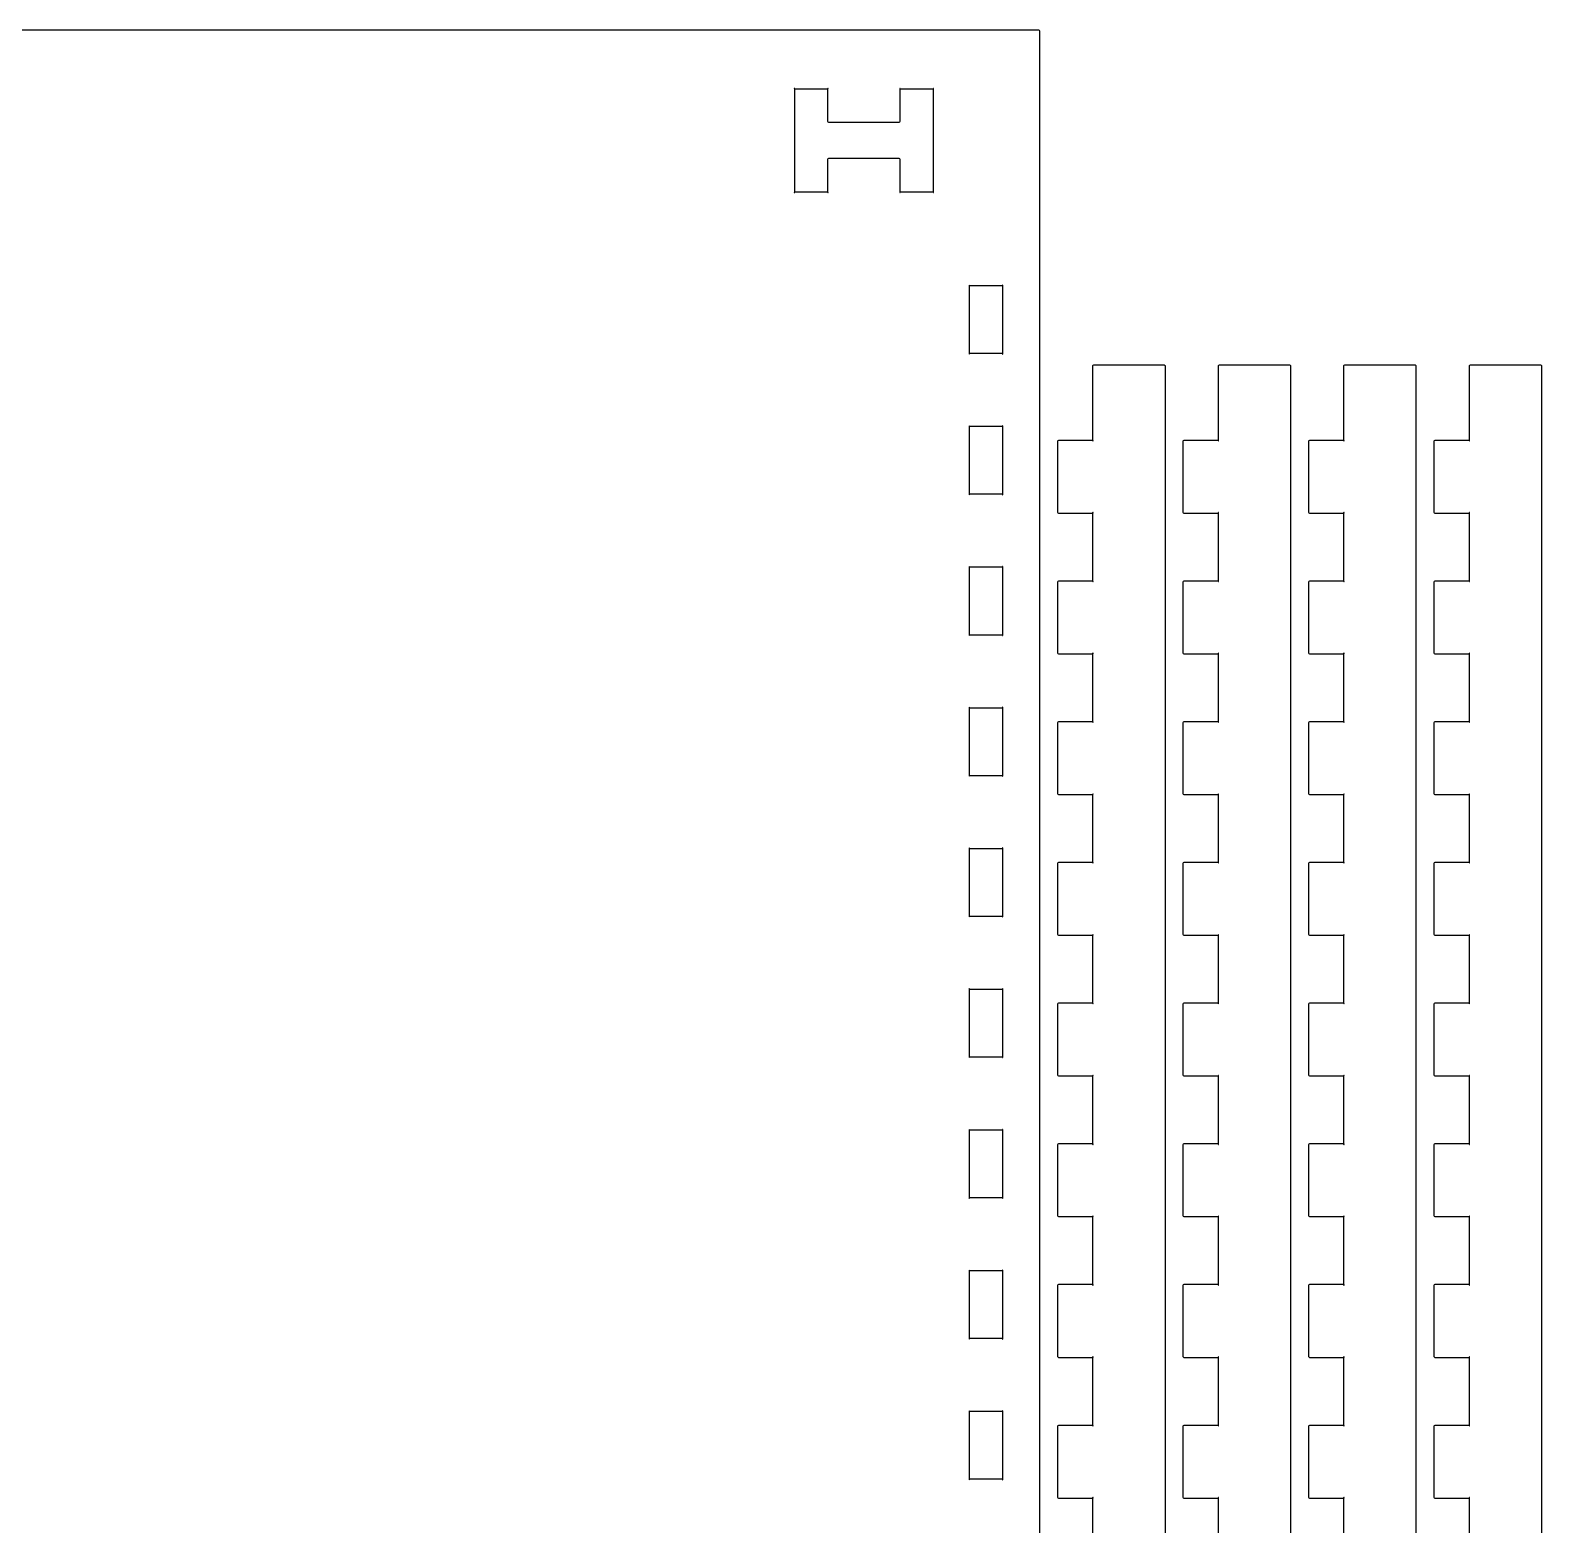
# Model space of a CAD drawing. Header units: millimetres. Extents: x -246 to 1649, y -181 to 287.
# Drawn here: x 1468.6 to 1597.5, y 157.8 to 285.3 of the extents above; entities that cross this region are included whole.
import ezdxf

# ---------------------------------------------------------------- set-up
doc = ezdxf.new("R2010")
doc.units = ezdxf.units.MM
doc.header["$MEASUREMENT"] = 0
doc.layers.add('mlk v1_0', color=7, linetype='Continuous')

msp = doc.modelspace()

# ---------------------------------------------------------------- linework, layer by layer
at = {"layer": 'mlk v1_0'}
for p, q in [((1551.6, 285.3), (1301.6, 285.3)), ((1554.6, 285.3), (1551.6, 285.3)), ((1554.62, 285.3), (1554.6, 285.3)), ((1554.67, 285.271), (1554.62, 285.3)), ((1554.7, 285.218), (1554.67, 285.271)), ((1554.7, 285.2), (1554.7, 285.218)), ((1554.7, 38.4997), (1554.7, 285.2)), ((1533.79, 280.343), (1533.76, 280.338)), ((1533.76, 280.338), (1533.76, 280.315)), ((1533.76, 280.315), (1533.79, 280.3)), ((1533.8, 280.311), (1533.79, 280.343)), ((1533.79, 280.3), (1533.8, 280.3)), ((1533.8, 280.3), (1533.8, 280.311)), ((1533.8, 271.5), (1533.8, 280.3)), ((1533.8, 280.3), (1536.6, 280.3)), ((1536.62, 280.343), (1536.6, 280.311)), ((1536.6, 280.311), (1536.6, 280.3)), ((1536.6, 280.3), (1536.61, 280.3)), ((1536.6, 280.3), (1536.6, 277.551)), ((1536.61, 280.3), (1536.64, 280.315)), ((1536.64, 280.338), (1536.62, 280.343)), ((1536.64, 280.315), (1536.64, 280.338)), ((1542.79, 280.343), (1542.76, 280.338)), ((1542.76, 280.338), (1542.76, 280.315)), ((1542.76, 280.315), (1542.79, 280.3)), ((1542.8, 280.311), (1542.79, 280.343)), ((1542.79, 280.3), (1542.8, 280.3)), ((1542.8, 280.3), (1542.8, 280.311)), ((1542.8, 277.551), (1542.8, 280.3)), ((1542.8, 280.3), (1545.6, 280.3)), ((1545.61, 280.343), (1545.6, 280.311)), ((1545.6, 280.311), (1545.6, 280.3)), ((1545.6, 280.3), (1545.6, 275.9)), ((1545.6, 280.3), (1545.61, 280.3)), ((1545.64, 280.338), (1545.61, 280.343)), ((1545.61, 280.3), (1545.64, 280.315)), ((1545.64, 280.315), (1545.64, 280.338)), ((1536.6, 277.551), (1536.6, 277.534)), ((1536.6, 277.534), (1536.63, 277.481)), ((1536.63, 277.481), (1536.68, 277.45)), ((1536.68, 277.45), (1536.7, 277.45)), ((1536.7, 277.45), (1542.7, 277.45)), ((1542.7, 277.45), (1542.71, 277.45)), ((1542.71, 277.45), (1542.77, 277.481)), ((1542.77, 277.481), (1542.8, 277.534)), ((1542.8, 277.534), (1542.8, 277.551)), ((1545.6, 275.9), (1545.6, 271.5)), ((1536.63, 274.321), (1536.6, 274.268)), ((1536.6, 274.268), (1536.6, 274.25)), ((1536.6, 274.25), (1536.6, 271.5)), ((1536.68, 274.35), (1536.63, 274.321)), ((1536.7, 274.35), (1536.68, 274.35)), ((1542.7, 274.35), (1536.7, 274.35)), ((1542.71, 274.35), (1542.7, 274.35)), ((1542.77, 274.321), (1542.71, 274.35)), ((1542.8, 274.268), (1542.77, 274.321)), ((1542.8, 274.25), (1542.8, 274.268)), ((1542.8, 271.5), (1542.8, 274.25)), ((1533.79, 271.5), (1533.76, 271.486)), ((1533.76, 271.486), (1533.76, 271.463)), ((1533.76, 271.463), (1533.79, 271.458)), ((1533.8, 271.5), (1533.79, 271.5)), ((1533.79, 271.458), (1533.8, 271.49)), ((1536.6, 271.5), (1533.8, 271.5)), ((1533.8, 271.49), (1533.8, 271.5)), ((1536.6, 271.5), (1536.6, 271.49)), ((1536.61, 271.5), (1536.6, 271.5)), ((1536.6, 271.49), (1536.62, 271.458)), ((1536.64, 271.486), (1536.61, 271.5)), ((1536.62, 271.458), (1536.64, 271.463)), ((1536.64, 271.463), (1536.64, 271.486)), ((1542.79, 271.5), (1542.76, 271.486)), ((1542.76, 271.486), (1542.76, 271.463)), ((1542.76, 271.463), (1542.79, 271.458)), ((1542.8, 271.5), (1542.79, 271.5)), ((1542.79, 271.458), (1542.8, 271.49)), ((1545.6, 271.5), (1542.8, 271.5)), ((1542.8, 271.49), (1542.8, 271.5)), ((1545.61, 271.5), (1545.6, 271.5)), ((1545.6, 271.5), (1545.6, 271.49)), ((1545.6, 271.49), (1545.61, 271.458)), ((1545.64, 271.486), (1545.61, 271.5)), ((1545.61, 271.458), (1545.64, 271.463)), ((1545.64, 271.463), (1545.64, 271.486)), ((1548.68, 263.568), (1548.66, 263.562)), ((1548.66, 263.562), (1548.66, 263.54)), ((1548.66, 263.54), (1548.69, 263.525)), ((1548.7, 263.536), (1548.68, 263.568)), ((1548.69, 263.525), (1548.7, 263.525)), ((1548.7, 263.525), (1548.7, 263.536)), ((1548.7, 260.626), (1548.7, 263.525)), ((1548.7, 263.525), (1551.5, 263.525)), ((1551.51, 263.568), (1551.5, 263.536)), ((1551.5, 263.536), (1551.5, 263.525)), ((1551.5, 263.525), (1551.5, 257.725)), ((1551.5, 263.525), (1551.51, 263.525)), ((1551.54, 263.562), (1551.51, 263.568)), ((1551.51, 263.525), (1551.54, 263.54)), ((1551.54, 263.54), (1551.54, 263.562)), ((1548.7, 257.725), (1548.7, 260.626)), ((1548.69, 257.725), (1548.66, 257.711)), ((1548.66, 257.711), (1548.66, 257.688)), ((1548.66, 257.688), (1548.68, 257.683)), ((1548.68, 257.683), (1548.7, 257.715)), ((1548.7, 257.725), (1548.69, 257.725)), ((1551.5, 257.725), (1548.7, 257.725)), ((1548.7, 257.715), (1548.7, 257.725)), ((1551.5, 257.725), (1551.5, 257.715)), ((1551.51, 257.725), (1551.5, 257.725)), ((1551.5, 257.715), (1551.51, 257.683)), ((1551.54, 257.711), (1551.51, 257.725)), ((1551.51, 257.683), (1551.54, 257.688)), ((1551.54, 257.688), (1551.54, 257.711)), ((1559.23, 256.722), (1559.2, 256.668)), ((1559.2, 256.668), (1559.2, 256.65)), ((1559.2, 256.65), (1559.2, 253.65)), ((1559.28, 256.751), (1559.23, 256.722)), ((1559.3, 256.751), (1559.28, 256.751)), ((1565.3, 256.751), (1559.3, 256.751)), ((1565.32, 256.751), (1565.3, 256.751)), ((1565.37, 256.722), (1565.32, 256.751)), ((1565.4, 256.668), (1565.37, 256.722)), ((1565.4, 256.65), (1565.4, 256.668)), ((1565.4, 253.65), (1565.4, 256.65)), ((1569.93, 256.722), (1569.9, 256.668)), ((1569.9, 256.668), (1569.9, 256.65)), ((1569.9, 256.65), (1569.9, 253.65)), ((1569.98, 256.751), (1569.93, 256.722)), ((1570, 256.751), (1569.98, 256.751)), ((1576, 256.751), (1570, 256.751)), ((1576.02, 256.751), (1576, 256.751)), ((1576.07, 256.722), (1576.02, 256.751)), ((1576.1, 256.668), (1576.07, 256.722)), ((1576.1, 256.65), (1576.1, 256.668)), ((1576.1, 253.65), (1576.1, 256.65)), ((1580.63, 256.722), (1580.6, 256.668)), ((1580.6, 256.668), (1580.6, 256.65)), ((1580.6, 256.65), (1580.6, 253.65)), ((1580.68, 256.751), (1580.63, 256.722)), ((1580.7, 256.751), (1580.68, 256.751)), ((1586.7, 256.751), (1580.7, 256.751)), ((1586.72, 256.751), (1586.7, 256.751)), ((1586.77, 256.722), (1586.72, 256.751)), ((1586.8, 256.668), (1586.77, 256.722)), ((1586.8, 256.65), (1586.8, 256.668)), ((1586.8, 253.65), (1586.8, 256.65)), ((1591.33, 256.722), (1591.3, 256.668)), ((1591.3, 256.668), (1591.3, 256.65)), ((1591.3, 256.65), (1591.3, 253.65)), ((1591.38, 256.751), (1591.33, 256.722)), ((1591.4, 256.751), (1591.38, 256.751)), ((1597.4, 256.751), (1591.4, 256.751)), ((1597.42, 256.751), (1597.4, 256.751)), ((1597.47, 256.722), (1597.42, 256.751)), ((1597.5, 256.668), (1597.47, 256.722)), ((1597.5, 256.65), (1597.5, 256.668)), ((1597.5, 253.65), (1597.5, 256.65)), ((1559.2, 253.65), (1559.2, 250.325)), ((1565.4, 24.8006), (1565.4, 253.65)), ((1569.9, 253.65), (1569.9, 250.325)), ((1576.1, 24.8006), (1576.1, 253.65)), ((1580.6, 253.65), (1580.6, 250.325)), ((1586.8, 24.8006), (1586.8, 253.65)), ((1591.3, 253.65), (1591.3, 250.325)), ((1597.5, 24.8006), (1597.5, 253.65)), ((1548.68, 251.568), (1548.66, 251.564)), ((1548.66, 251.564), (1548.66, 251.54)), ((1548.66, 251.54), (1548.69, 251.525)), ((1548.7, 251.536), (1548.68, 251.568)), ((1548.69, 251.525), (1548.7, 251.525)), ((1548.7, 251.525), (1548.7, 251.536)), ((1548.7, 251.525), (1551.5, 251.525)), ((1548.7, 248.626), (1548.7, 251.525)), ((1551.51, 251.568), (1551.5, 251.536)), ((1551.5, 251.536), (1551.5, 251.525)), ((1551.5, 251.525), (1551.5, 245.725)), ((1551.5, 251.525), (1551.51, 251.525)), ((1551.54, 251.564), (1551.51, 251.568)), ((1551.51, 251.525), (1551.54, 251.54)), ((1551.54, 251.54), (1551.54, 251.564)), ((1556.23, 250.296), (1556.2, 250.244)), ((1556.2, 250.244), (1556.2, 250.226)), ((1556.2, 250.226), (1556.2, 244.224)), ((1556.28, 250.325), (1556.23, 250.296)), ((1556.3, 250.325), (1556.28, 250.325)), ((1559.2, 250.325), (1556.3, 250.325)), ((1559.21, 250.325), (1559.2, 250.325)), ((1559.2, 250.325), (1559.2, 250.315)), ((1559.2, 250.315), (1559.21, 250.283)), ((1559.24, 250.311), (1559.21, 250.325)), ((1559.21, 250.283), (1559.24, 250.288)), ((1559.24, 250.288), (1559.24, 250.311)), ((1566.93, 250.296), (1566.9, 250.244)), ((1566.9, 250.244), (1566.9, 250.226)), ((1566.9, 250.226), (1566.9, 244.224)), ((1566.98, 250.325), (1566.93, 250.296)), ((1567, 250.325), (1566.98, 250.325)), ((1569.9, 250.325), (1567, 250.325)), ((1569.9, 250.325), (1569.9, 250.315)), ((1569.91, 250.325), (1569.9, 250.325)), ((1569.9, 250.315), (1569.91, 250.283)), ((1569.94, 250.311), (1569.91, 250.325)), ((1569.91, 250.283), (1569.94, 250.288)), ((1569.94, 250.288), (1569.94, 250.311)), ((1577.63, 250.296), (1577.6, 250.244)), ((1577.6, 250.244), (1577.6, 250.226)), ((1577.6, 250.226), (1577.6, 244.224)), ((1577.68, 250.325), (1577.63, 250.296)), ((1577.7, 250.325), (1577.68, 250.325)), ((1580.6, 250.325), (1577.7, 250.325)), ((1580.61, 250.325), (1580.6, 250.325)), ((1580.6, 250.325), (1580.6, 250.315)), ((1580.6, 250.315), (1580.61, 250.283)), ((1580.64, 250.311), (1580.61, 250.325)), ((1580.61, 250.283), (1580.64, 250.288)), ((1580.64, 250.288), (1580.64, 250.311)), ((1588.33, 250.296), (1588.3, 250.244)), ((1588.3, 250.244), (1588.3, 250.226)), ((1588.3, 250.226), (1588.3, 244.224)), ((1588.38, 250.325), (1588.33, 250.296)), ((1588.4, 250.325), (1588.38, 250.325)), ((1591.3, 250.325), (1588.4, 250.325)), ((1591.31, 250.325), (1591.3, 250.325)), ((1591.3, 250.325), (1591.3, 250.315)), ((1591.3, 250.315), (1591.31, 250.283)), ((1591.34, 250.311), (1591.31, 250.325)), ((1591.31, 250.283), (1591.34, 250.288)), ((1591.34, 250.288), (1591.34, 250.311)), ((1548.7, 245.725), (1548.7, 248.626)), ((1548.69, 245.725), (1548.66, 245.711)), ((1548.66, 245.711), (1548.66, 245.688)), ((1548.66, 245.688), (1548.68, 245.684)), ((1548.68, 245.684), (1548.7, 245.715)), ((1548.7, 245.725), (1548.69, 245.725)), ((1551.5, 245.725), (1548.7, 245.725)), ((1548.7, 245.715), (1548.7, 245.725)), ((1551.5, 245.725), (1551.5, 245.715)), ((1551.51, 245.725), (1551.5, 245.725)), ((1551.5, 245.715), (1551.51, 245.684)), ((1551.54, 245.711), (1551.51, 245.725)), ((1551.51, 245.684), (1551.54, 245.688)), ((1551.54, 245.688), (1551.54, 245.711)), ((1556.2, 244.224), (1556.2, 244.208)), ((1556.2, 244.208), (1556.23, 244.155)), ((1556.23, 244.155), (1556.28, 244.125)), ((1556.28, 244.125), (1556.3, 244.125)), ((1556.3, 244.125), (1559.2, 244.125)), ((1559.21, 244.168), (1559.2, 244.136)), ((1559.2, 244.136), (1559.2, 244.125)), ((1559.2, 244.125), (1559.2, 238.325)), ((1559.2, 244.125), (1559.21, 244.125)), ((1559.24, 244.162), (1559.21, 244.168)), ((1559.21, 244.125), (1559.24, 244.14)), ((1559.24, 244.14), (1559.24, 244.162)), ((1566.9, 244.224), (1566.9, 244.208)), ((1566.9, 244.208), (1566.93, 244.155)), ((1566.93, 244.155), (1566.98, 244.125)), ((1566.98, 244.125), (1567, 244.125)), ((1567, 244.125), (1569.9, 244.125)), ((1569.91, 244.168), (1569.9, 244.136)), ((1569.9, 244.136), (1569.9, 244.125)), ((1569.9, 244.125), (1569.91, 244.125)), ((1569.9, 244.125), (1569.9, 238.325)), ((1569.94, 244.162), (1569.91, 244.168)), ((1569.91, 244.125), (1569.94, 244.14)), ((1569.94, 244.14), (1569.94, 244.162)), ((1577.6, 244.224), (1577.6, 244.208)), ((1577.6, 244.208), (1577.63, 244.155)), ((1577.63, 244.155), (1577.68, 244.125)), ((1577.68, 244.125), (1577.7, 244.125)), ((1577.7, 244.125), (1580.6, 244.125)), ((1580.61, 244.168), (1580.6, 244.136)), ((1580.6, 244.136), (1580.6, 244.125)), ((1580.6, 244.125), (1580.61, 244.125)), ((1580.6, 244.125), (1580.6, 238.325)), ((1580.64, 244.162), (1580.61, 244.168)), ((1580.61, 244.125), (1580.64, 244.14)), ((1580.64, 244.14), (1580.64, 244.162)), ((1588.3, 244.224), (1588.3, 244.208)), ((1588.3, 244.208), (1588.33, 244.155)), ((1588.33, 244.155), (1588.38, 244.125)), ((1588.38, 244.125), (1588.4, 244.125)), ((1588.4, 244.125), (1591.3, 244.125)), ((1591.31, 244.168), (1591.3, 244.136)), ((1591.3, 244.136), (1591.3, 244.125)), ((1591.3, 244.125), (1591.31, 244.125)), ((1591.3, 244.125), (1591.3, 238.325)), ((1591.34, 244.162), (1591.31, 244.168)), ((1591.31, 244.125), (1591.34, 244.14)), ((1591.34, 244.14), (1591.34, 244.162)), ((1548.68, 239.568), (1548.66, 239.564)), ((1548.66, 239.564), (1548.66, 239.54)), ((1548.66, 239.54), (1548.69, 239.525)), ((1548.7, 239.536), (1548.68, 239.568)), ((1548.69, 239.525), (1548.7, 239.525)), ((1548.7, 239.525), (1548.7, 239.536)), ((1548.7, 236.624), (1548.7, 239.525)), ((1548.7, 239.525), (1551.5, 239.525)), ((1551.51, 239.568), (1551.5, 239.536)), ((1551.5, 239.536), (1551.5, 239.525)), ((1551.5, 239.525), (1551.5, 233.725)), ((1551.5, 239.525), (1551.51, 239.525)), ((1551.54, 239.564), (1551.51, 239.568)), ((1551.51, 239.525), (1551.54, 239.54)), ((1551.54, 239.54), (1551.54, 239.564)), ((1556.23, 238.296), (1556.2, 238.242)), ((1556.2, 238.242), (1556.2, 238.224)), ((1556.2, 238.224), (1556.2, 232.225)), ((1556.28, 238.325), (1556.23, 238.296)), ((1556.3, 238.325), (1556.28, 238.325)), ((1559.2, 238.325), (1556.3, 238.325)), ((1559.21, 238.325), (1559.2, 238.325)), ((1559.2, 238.325), (1559.2, 238.315)), ((1559.2, 238.315), (1559.21, 238.283)), ((1559.24, 238.311), (1559.21, 238.325)), ((1559.21, 238.283), (1559.24, 238.288)), ((1559.24, 238.288), (1559.24, 238.311)), ((1566.93, 238.296), (1566.9, 238.242)), ((1566.9, 238.242), (1566.9, 238.224)), ((1566.9, 238.224), (1566.9, 232.225)), ((1566.98, 238.325), (1566.93, 238.296)), ((1567, 238.325), (1566.98, 238.325)), ((1569.9, 238.325), (1567, 238.325)), ((1569.9, 238.325), (1569.9, 238.315)), ((1569.91, 238.325), (1569.9, 238.325)), ((1569.9, 238.315), (1569.91, 238.283)), ((1569.94, 238.311), (1569.91, 238.325)), ((1569.91, 238.283), (1569.94, 238.288)), ((1569.94, 238.288), (1569.94, 238.311)), ((1577.63, 238.296), (1577.6, 238.242)), ((1577.6, 238.242), (1577.6, 238.224)), ((1577.6, 238.224), (1577.6, 232.225)), ((1577.68, 238.325), (1577.63, 238.296)), ((1577.7, 238.325), (1577.68, 238.325)), ((1580.6, 238.325), (1577.7, 238.325)), ((1580.61, 238.325), (1580.6, 238.325)), ((1580.6, 238.325), (1580.6, 238.315)), ((1580.6, 238.315), (1580.61, 238.283)), ((1580.64, 238.311), (1580.61, 238.325)), ((1580.61, 238.283), (1580.64, 238.288)), ((1580.64, 238.288), (1580.64, 238.311)), ((1588.33, 238.296), (1588.3, 238.242)), ((1588.3, 238.242), (1588.3, 238.224)), ((1588.3, 238.224), (1588.3, 232.225)), ((1588.38, 238.325), (1588.33, 238.296)), ((1588.4, 238.325), (1588.38, 238.325)), ((1591.3, 238.325), (1588.4, 238.325)), ((1591.31, 238.325), (1591.3, 238.325)), ((1591.3, 238.325), (1591.3, 238.315)), ((1591.3, 238.315), (1591.31, 238.283)), ((1591.34, 238.311), (1591.31, 238.325)), ((1591.31, 238.283), (1591.34, 238.288)), ((1591.34, 238.288), (1591.34, 238.311)), ((1548.7, 233.725), (1548.7, 236.624)), ((1548.69, 233.725), (1548.66, 233.711)), ((1548.66, 233.711), (1548.66, 233.688)), ((1548.66, 233.688), (1548.68, 233.684)), ((1548.68, 233.684), (1548.7, 233.715)), ((1548.7, 233.725), (1548.69, 233.725)), ((1551.5, 233.725), (1548.7, 233.725)), ((1548.7, 233.715), (1548.7, 233.725)), ((1551.51, 233.725), (1551.5, 233.725)), ((1551.5, 233.725), (1551.5, 233.715)), ((1551.5, 233.715), (1551.51, 233.684)), ((1551.54, 233.711), (1551.51, 233.725)), ((1551.51, 233.684), (1551.54, 233.688)), ((1551.54, 233.688), (1551.54, 233.711)), ((1556.2, 232.225), (1556.2, 232.209)), ((1556.2, 232.209), (1556.23, 232.155)), ((1556.23, 232.155), (1556.28, 232.125)), ((1556.28, 232.125), (1556.3, 232.125)), ((1556.3, 232.125), (1559.2, 232.125)), ((1559.21, 232.168), (1559.2, 232.136)), ((1559.2, 232.136), (1559.2, 232.125)), ((1559.2, 232.125), (1559.2, 226.325)), ((1559.2, 232.125), (1559.21, 232.125)), ((1559.24, 232.164), (1559.21, 232.168)), ((1559.21, 232.125), (1559.24, 232.14)), ((1559.24, 232.14), (1559.24, 232.164)), ((1566.9, 232.225), (1566.9, 232.209)), ((1566.9, 232.209), (1566.93, 232.155)), ((1566.93, 232.155), (1566.98, 232.125)), ((1566.98, 232.125), (1567, 232.125)), ((1567, 232.125), (1569.9, 232.125)), ((1569.91, 232.168), (1569.9, 232.136)), ((1569.9, 232.136), (1569.9, 232.125)), ((1569.9, 232.125), (1569.91, 232.125)), ((1569.9, 232.125), (1569.9, 226.325)), ((1569.94, 232.164), (1569.91, 232.168)), ((1569.91, 232.125), (1569.94, 232.14)), ((1569.94, 232.14), (1569.94, 232.164)), ((1577.6, 232.225), (1577.6, 232.209)), ((1577.6, 232.209), (1577.63, 232.155)), ((1577.63, 232.155), (1577.68, 232.125)), ((1577.68, 232.125), (1577.7, 232.125)), ((1577.7, 232.125), (1580.6, 232.125)), ((1580.61, 232.168), (1580.6, 232.136)), ((1580.6, 232.136), (1580.6, 232.125)), ((1580.6, 232.125), (1580.61, 232.125)), ((1580.6, 232.125), (1580.6, 226.325)), ((1580.64, 232.164), (1580.61, 232.168)), ((1580.61, 232.125), (1580.64, 232.14)), ((1580.64, 232.14), (1580.64, 232.164)), ((1588.3, 232.225), (1588.3, 232.209)), ((1588.3, 232.209), (1588.33, 232.155)), ((1588.33, 232.155), (1588.38, 232.125)), ((1588.38, 232.125), (1588.4, 232.125)), ((1588.4, 232.125), (1591.3, 232.125)), ((1591.31, 232.168), (1591.3, 232.136)), ((1591.3, 232.136), (1591.3, 232.125)), ((1591.3, 232.125), (1591.3, 226.325)), ((1591.3, 232.125), (1591.31, 232.125)), ((1591.34, 232.164), (1591.31, 232.168)), ((1591.31, 232.125), (1591.34, 232.14)), ((1591.34, 232.14), (1591.34, 232.164)), ((1548.68, 227.568), (1548.66, 227.562)), ((1548.66, 227.562), (1548.66, 227.54)), ((1548.66, 227.54), (1548.69, 227.525)), ((1548.7, 227.536), (1548.68, 227.568)), ((1548.69, 227.525), (1548.7, 227.525)), ((1548.7, 227.525), (1548.7, 227.536)), ((1548.7, 224.624), (1548.7, 227.525)), ((1548.7, 227.525), (1551.5, 227.525)), ((1551.51, 227.568), (1551.5, 227.536)), ((1551.5, 227.536), (1551.5, 227.525)), ((1551.5, 227.525), (1551.51, 227.525)), ((1551.5, 227.525), (1551.5, 221.725)), ((1551.54, 227.562), (1551.51, 227.568)), ((1551.51, 227.525), (1551.54, 227.54)), ((1551.54, 227.54), (1551.54, 227.562)), ((1556.23, 226.296), (1556.2, 226.243)), ((1556.2, 226.243), (1556.2, 226.226)), ((1556.2, 226.226), (1556.2, 220.226)), ((1556.28, 226.325), (1556.23, 226.296)), ((1556.3, 226.325), (1556.28, 226.325)), ((1559.2, 226.325), (1556.3, 226.325)), ((1559.21, 226.325), (1559.2, 226.325)), ((1559.2, 226.325), (1559.2, 226.315)), ((1559.2, 226.315), (1559.21, 226.284)), ((1559.24, 226.311), (1559.21, 226.325)), ((1559.21, 226.284), (1559.24, 226.288)), ((1559.24, 226.288), (1559.24, 226.311)), ((1566.93, 226.296), (1566.9, 226.243)), ((1566.9, 226.243), (1566.9, 226.226)), ((1566.9, 226.226), (1566.9, 220.226)), ((1566.98, 226.325), (1566.93, 226.296)), ((1567, 226.325), (1566.98, 226.325)), ((1569.9, 226.325), (1567, 226.325)), ((1569.9, 226.325), (1569.9, 226.315)), ((1569.91, 226.325), (1569.9, 226.325)), ((1569.9, 226.315), (1569.91, 226.284)), ((1569.94, 226.311), (1569.91, 226.325)), ((1569.91, 226.284), (1569.94, 226.288)), ((1569.94, 226.288), (1569.94, 226.311)), ((1577.63, 226.296), (1577.6, 226.243)), ((1577.6, 226.243), (1577.6, 226.226)), ((1577.6, 226.226), (1577.6, 220.226)), ((1577.68, 226.325), (1577.63, 226.296)), ((1577.7, 226.325), (1577.68, 226.325)), ((1580.6, 226.325), (1577.7, 226.325)), ((1580.6, 226.325), (1580.6, 226.315)), ((1580.61, 226.325), (1580.6, 226.325)), ((1580.6, 226.315), (1580.61, 226.284)), ((1580.64, 226.311), (1580.61, 226.325)), ((1580.61, 226.284), (1580.64, 226.288)), ((1580.64, 226.288), (1580.64, 226.311)), ((1588.33, 226.296), (1588.3, 226.243)), ((1588.3, 226.243), (1588.3, 226.226)), ((1588.3, 226.226), (1588.3, 220.226)), ((1588.38, 226.325), (1588.33, 226.296)), ((1588.4, 226.325), (1588.38, 226.325)), ((1591.3, 226.325), (1588.4, 226.325)), ((1591.3, 226.325), (1591.3, 226.315)), ((1591.31, 226.325), (1591.3, 226.325)), ((1591.3, 226.315), (1591.31, 226.284)), ((1591.34, 226.311), (1591.31, 226.325)), ((1591.31, 226.284), (1591.34, 226.288)), ((1591.34, 226.288), (1591.34, 226.311)), ((1548.7, 221.725), (1548.7, 224.624)), ((1548.69, 221.725), (1548.66, 221.711)), ((1548.66, 221.711), (1548.66, 221.688)), ((1548.68, 221.684), (1548.7, 221.715)), ((1548.7, 221.725), (1548.69, 221.725)), ((1548.7, 221.715), (1548.7, 221.725)), ((1551.5, 221.725), (1548.7, 221.725)), ((1551.51, 221.725), (1551.5, 221.725)), ((1551.5, 221.725), (1551.5, 221.715)), ((1551.5, 221.715), (1551.51, 221.684)), ((1551.54, 221.711), (1551.51, 221.725)), ((1551.54, 221.688), (1551.54, 221.711)), ((1548.66, 221.688), (1548.68, 221.684)), ((1551.51, 221.684), (1551.54, 221.688)), ((1556.2, 220.226), (1556.2, 220.209)), ((1556.2, 220.209), (1556.23, 220.156)), ((1556.23, 220.156), (1556.28, 220.125)), ((1556.28, 220.125), (1556.3, 220.125)), ((1556.3, 220.125), (1559.2, 220.125)), ((1559.21, 220.168), (1559.2, 220.136)), ((1559.2, 220.136), (1559.2, 220.125)), ((1559.2, 220.125), (1559.2, 214.325)), ((1559.2, 220.125), (1559.21, 220.125)), ((1559.24, 220.164), (1559.21, 220.168)), ((1559.21, 220.125), (1559.24, 220.14)), ((1559.24, 220.14), (1559.24, 220.164)), ((1566.9, 220.226), (1566.9, 220.209)), ((1566.9, 220.209), (1566.93, 220.156)), ((1566.93, 220.156), (1566.98, 220.125)), ((1566.98, 220.125), (1567, 220.125)), ((1567, 220.125), (1569.9, 220.125)), ((1569.91, 220.168), (1569.9, 220.136)), ((1569.9, 220.136), (1569.9, 220.125)), ((1569.9, 220.125), (1569.9, 214.325)), ((1569.9, 220.125), (1569.91, 220.125)), ((1569.94, 220.164), (1569.91, 220.168)), ((1569.91, 220.125), (1569.94, 220.14)), ((1569.94, 220.14), (1569.94, 220.164)), ((1577.6, 220.226), (1577.6, 220.209)), ((1577.6, 220.209), (1577.63, 220.156)), ((1577.63, 220.156), (1577.68, 220.125)), ((1577.68, 220.125), (1577.7, 220.125)), ((1577.7, 220.125), (1580.6, 220.125)), ((1580.61, 220.168), (1580.6, 220.136)), ((1580.6, 220.136), (1580.6, 220.125)), ((1580.6, 220.125), (1580.6, 214.325)), ((1580.6, 220.125), (1580.61, 220.125)), ((1580.64, 220.164), (1580.61, 220.168)), ((1580.61, 220.125), (1580.64, 220.14)), ((1580.64, 220.14), (1580.64, 220.164)), ((1588.3, 220.226), (1588.3, 220.209)), ((1588.3, 220.209), (1588.33, 220.156)), ((1588.33, 220.156), (1588.38, 220.125)), ((1588.38, 220.125), (1588.4, 220.125)), ((1588.4, 220.125), (1591.3, 220.125)), ((1591.31, 220.168), (1591.3, 220.136)), ((1591.3, 220.136), (1591.3, 220.125)), ((1591.3, 220.125), (1591.31, 220.125)), ((1591.3, 220.125), (1591.3, 214.325)), ((1591.34, 220.164), (1591.31, 220.168)), ((1591.31, 220.125), (1591.34, 220.14)), ((1591.34, 220.14), (1591.34, 220.164)), ((1548.68, 215.568), (1548.66, 215.562)), ((1548.66, 215.562), (1548.66, 215.54)), ((1548.66, 215.54), (1548.69, 215.525)), ((1548.7, 215.536), (1548.68, 215.568)), ((1548.69, 215.525), (1548.7, 215.525)), ((1548.7, 215.525), (1548.7, 215.536)), ((1548.7, 215.525), (1551.5, 215.525)), ((1548.7, 212.626), (1548.7, 215.525)), ((1551.51, 215.568), (1551.5, 215.536)), ((1551.5, 215.536), (1551.5, 215.525)), ((1551.5, 215.525), (1551.51, 215.525)), ((1551.5, 215.525), (1551.5, 209.725)), ((1551.54, 215.562), (1551.51, 215.568)), ((1551.51, 215.525), (1551.54, 215.54)), ((1551.54, 215.54), (1551.54, 215.562)), ((1556.23, 214.296), (1556.2, 214.244)), ((1556.2, 214.244), (1556.2, 214.226)), ((1556.2, 214.226), (1556.2, 208.224)), ((1556.28, 214.325), (1556.23, 214.296)), ((1556.3, 214.325), (1556.28, 214.325)), ((1559.2, 214.325), (1556.3, 214.325)), ((1559.21, 214.325), (1559.2, 214.325)), ((1559.2, 214.325), (1559.2, 214.315)), ((1559.2, 214.315), (1559.21, 214.284)), ((1559.24, 214.311), (1559.21, 214.325)), ((1559.21, 214.284), (1559.24, 214.288)), ((1559.24, 214.288), (1559.24, 214.311)), ((1566.93, 214.296), (1566.9, 214.244)), ((1566.9, 214.244), (1566.9, 214.226)), ((1566.9, 214.226), (1566.9, 208.224)), ((1566.98, 214.325), (1566.93, 214.296)), ((1567, 214.325), (1566.98, 214.325)), ((1569.9, 214.325), (1567, 214.325)), ((1569.9, 214.325), (1569.9, 214.315)), ((1569.91, 214.325), (1569.9, 214.325)), ((1569.9, 214.315), (1569.91, 214.284)), ((1569.94, 214.311), (1569.91, 214.325)), ((1569.91, 214.284), (1569.94, 214.288)), ((1569.94, 214.288), (1569.94, 214.311)), ((1577.63, 214.296), (1577.6, 214.244)), ((1577.6, 214.244), (1577.6, 214.226)), ((1577.6, 214.226), (1577.6, 208.224)), ((1577.68, 214.325), (1577.63, 214.296)), ((1577.7, 214.325), (1577.68, 214.325)), ((1580.6, 214.325), (1577.7, 214.325)), ((1580.61, 214.325), (1580.6, 214.325)), ((1580.6, 214.325), (1580.6, 214.315)), ((1580.6, 214.315), (1580.61, 214.284)), ((1580.64, 214.311), (1580.61, 214.325)), ((1580.61, 214.284), (1580.64, 214.288)), ((1580.64, 214.288), (1580.64, 214.311)), ((1588.33, 214.296), (1588.3, 214.244)), ((1588.3, 214.244), (1588.3, 214.226)), ((1588.3, 214.226), (1588.3, 208.224)), ((1588.38, 214.325), (1588.33, 214.296)), ((1588.4, 214.325), (1588.38, 214.325)), ((1591.3, 214.325), (1588.4, 214.325)), ((1591.31, 214.325), (1591.3, 214.325)), ((1591.3, 214.325), (1591.3, 214.315)), ((1591.3, 214.315), (1591.31, 214.284)), ((1591.34, 214.311), (1591.31, 214.325)), ((1591.31, 214.284), (1591.34, 214.288)), ((1591.34, 214.288), (1591.34, 214.311)), ((1548.7, 209.725), (1548.7, 212.626)), ((1548.69, 209.725), (1548.66, 209.711)), ((1548.66, 209.711), (1548.66, 209.688)), ((1548.66, 209.688), (1548.68, 209.684)), ((1548.68, 209.684), (1548.7, 209.715)), ((1548.7, 209.725), (1548.69, 209.725)), ((1551.5, 209.725), (1548.7, 209.725)), ((1548.7, 209.715), (1548.7, 209.725)), ((1551.51, 209.725), (1551.5, 209.725)), ((1551.5, 209.725), (1551.5, 209.715)), ((1551.5, 209.715), (1551.51, 209.684)), ((1551.54, 209.711), (1551.51, 209.725)), ((1551.51, 209.684), (1551.54, 209.688)), ((1551.54, 209.688), (1551.54, 209.711)), ((1556.2, 208.224), (1556.2, 208.208)), ((1556.2, 208.208), (1556.23, 208.155)), ((1556.23, 208.155), (1556.28, 208.125)), ((1556.28, 208.125), (1556.3, 208.125)), ((1556.3, 208.125), (1559.2, 208.125)), ((1559.21, 208.168), (1559.2, 208.136)), ((1559.2, 208.136), (1559.2, 208.125)), ((1559.2, 208.125), (1559.21, 208.125)), ((1559.2, 208.125), (1559.2, 202.325)), ((1559.24, 208.162), (1559.21, 208.168)), ((1559.21, 208.125), (1559.24, 208.14)), ((1559.24, 208.14), (1559.24, 208.162)), ((1566.9, 208.224), (1566.9, 208.208)), ((1566.9, 208.208), (1566.93, 208.155)), ((1566.93, 208.155), (1566.98, 208.125)), ((1566.98, 208.125), (1567, 208.125)), ((1567, 208.125), (1569.9, 208.125)), ((1569.91, 208.168), (1569.9, 208.136)), ((1569.9, 208.136), (1569.9, 208.125)), ((1569.9, 208.125), (1569.9, 202.325)), ((1569.9, 208.125), (1569.91, 208.125)), ((1569.94, 208.162), (1569.91, 208.168)), ((1569.91, 208.125), (1569.94, 208.14)), ((1569.94, 208.14), (1569.94, 208.162)), ((1577.6, 208.224), (1577.6, 208.208)), ((1577.6, 208.208), (1577.63, 208.155)), ((1577.63, 208.155), (1577.68, 208.125)), ((1577.68, 208.125), (1577.7, 208.125)), ((1577.7, 208.125), (1580.6, 208.125)), ((1580.61, 208.168), (1580.6, 208.136)), ((1580.6, 208.136), (1580.6, 208.125)), ((1580.6, 208.125), (1580.61, 208.125)), ((1580.6, 208.125), (1580.6, 202.325)), ((1580.64, 208.162), (1580.61, 208.168)), ((1580.61, 208.125), (1580.64, 208.14)), ((1580.64, 208.14), (1580.64, 208.162)), ((1588.3, 208.224), (1588.3, 208.208)), ((1588.3, 208.208), (1588.33, 208.155)), ((1588.33, 208.155), (1588.38, 208.125)), ((1588.38, 208.125), (1588.4, 208.125)), ((1588.4, 208.125), (1591.3, 208.125)), ((1591.31, 208.168), (1591.3, 208.136)), ((1591.3, 208.136), (1591.3, 208.125)), ((1591.3, 208.125), (1591.3, 202.325)), ((1591.3, 208.125), (1591.31, 208.125)), ((1591.34, 208.162), (1591.31, 208.168)), ((1591.31, 208.125), (1591.34, 208.14)), ((1591.34, 208.14), (1591.34, 208.162)), ((1548.68, 203.568), (1548.66, 203.562)), ((1548.66, 203.562), (1548.66, 203.54)), ((1548.66, 203.54), (1548.69, 203.525)), ((1548.7, 203.536), (1548.68, 203.568)), ((1548.69, 203.525), (1548.7, 203.525)), ((1548.7, 203.525), (1548.7, 203.536)), ((1548.7, 200.624), (1548.7, 203.525)), ((1548.7, 203.525), (1551.5, 203.525)), ((1551.51, 203.568), (1551.5, 203.536)), ((1551.5, 203.536), (1551.5, 203.525)), ((1551.5, 203.525), (1551.5, 197.725)), ((1551.5, 203.525), (1551.51, 203.525)), ((1551.54, 203.562), (1551.51, 203.568)), ((1551.51, 203.525), (1551.54, 203.54)), ((1551.54, 203.54), (1551.54, 203.562)), ((1556.23, 202.296), (1556.2, 202.242)), ((1556.2, 202.242), (1556.2, 202.224)), ((1556.2, 202.224), (1556.2, 196.225)), ((1556.28, 202.325), (1556.23, 202.296)), ((1556.3, 202.325), (1556.28, 202.325)), ((1559.2, 202.325), (1556.3, 202.325)), ((1559.2, 202.325), (1559.2, 202.315)), ((1559.21, 202.325), (1559.2, 202.325)), ((1559.2, 202.315), (1559.21, 202.283)), ((1559.24, 202.311), (1559.21, 202.325)), ((1559.21, 202.283), (1559.24, 202.288)), ((1559.24, 202.288), (1559.24, 202.311)), ((1566.93, 202.296), (1566.9, 202.242)), ((1566.9, 202.242), (1566.9, 202.224)), ((1566.9, 202.224), (1566.9, 196.225)), ((1566.98, 202.325), (1566.93, 202.296)), ((1567, 202.325), (1566.98, 202.325)), ((1569.9, 202.325), (1567, 202.325)), ((1569.9, 202.325), (1569.9, 202.315)), ((1569.91, 202.325), (1569.9, 202.325)), ((1569.9, 202.315), (1569.91, 202.283)), ((1569.94, 202.311), (1569.91, 202.325)), ((1569.91, 202.283), (1569.94, 202.288)), ((1569.94, 202.288), (1569.94, 202.311)), ((1577.63, 202.296), (1577.6, 202.242)), ((1577.6, 202.242), (1577.6, 202.224)), ((1577.6, 202.224), (1577.6, 196.225)), ((1577.68, 202.325), (1577.63, 202.296)), ((1577.7, 202.325), (1577.68, 202.325)), ((1580.6, 202.325), (1577.7, 202.325)), ((1580.6, 202.325), (1580.6, 202.315)), ((1580.61, 202.325), (1580.6, 202.325)), ((1580.6, 202.315), (1580.61, 202.283)), ((1580.64, 202.311), (1580.61, 202.325)), ((1580.61, 202.283), (1580.64, 202.288)), ((1580.64, 202.288), (1580.64, 202.311)), ((1588.33, 202.296), (1588.3, 202.242)), ((1588.3, 202.242), (1588.3, 202.224)), ((1588.3, 202.224), (1588.3, 196.225)), ((1588.38, 202.325), (1588.33, 202.296)), ((1588.4, 202.325), (1588.38, 202.325)), ((1591.3, 202.325), (1588.4, 202.325)), ((1591.3, 202.325), (1591.3, 202.315)), ((1591.31, 202.325), (1591.3, 202.325)), ((1591.3, 202.315), (1591.31, 202.283)), ((1591.34, 202.311), (1591.31, 202.325)), ((1591.31, 202.283), (1591.34, 202.288)), ((1591.34, 202.288), (1591.34, 202.311)), ((1548.7, 197.725), (1548.7, 200.624)), ((1548.69, 197.725), (1548.66, 197.711)), ((1548.66, 197.711), (1548.66, 197.688)), ((1548.66, 197.688), (1548.68, 197.684)), ((1548.68, 197.684), (1548.7, 197.715)), ((1548.7, 197.725), (1548.69, 197.725)), ((1548.7, 197.715), (1548.7, 197.725)), ((1551.5, 197.725), (1548.7, 197.725)), ((1551.51, 197.725), (1551.5, 197.725)), ((1551.5, 197.725), (1551.5, 197.715)), ((1551.5, 197.715), (1551.51, 197.684)), ((1551.54, 197.711), (1551.51, 197.725)), ((1551.51, 197.684), (1551.54, 197.688)), ((1551.54, 197.688), (1551.54, 197.711)), ((1556.2, 196.225), (1556.2, 196.208)), ((1556.2, 196.208), (1556.23, 196.154)), ((1556.23, 196.154), (1556.28, 196.125)), ((1556.28, 196.125), (1556.3, 196.125)), ((1556.3, 196.125), (1559.2, 196.125)), ((1559.21, 196.168), (1559.2, 196.136)), ((1559.2, 196.136), (1559.2, 196.125)), ((1559.2, 196.125), (1559.2, 190.325)), ((1559.2, 196.125), (1559.21, 196.125)), ((1559.24, 196.162), (1559.21, 196.168)), ((1559.21, 196.125), (1559.24, 196.14)), ((1559.24, 196.14), (1559.24, 196.162)), ((1566.9, 196.225), (1566.9, 196.208)), ((1566.9, 196.208), (1566.93, 196.154)), ((1566.93, 196.154), (1566.98, 196.125)), ((1566.98, 196.125), (1567, 196.125)), ((1567, 196.125), (1569.9, 196.125)), ((1569.91, 196.168), (1569.9, 196.136)), ((1569.9, 196.136), (1569.9, 196.125)), ((1569.9, 196.125), (1569.91, 196.125)), ((1569.9, 196.125), (1569.9, 190.325)), ((1569.94, 196.162), (1569.91, 196.168)), ((1569.91, 196.125), (1569.94, 196.14)), ((1569.94, 196.14), (1569.94, 196.162)), ((1577.6, 196.225), (1577.6, 196.208)), ((1577.6, 196.208), (1577.63, 196.154)), ((1577.63, 196.154), (1577.68, 196.125)), ((1577.68, 196.125), (1577.7, 196.125)), ((1577.7, 196.125), (1580.6, 196.125)), ((1580.61, 196.168), (1580.6, 196.136)), ((1580.6, 196.136), (1580.6, 196.125)), ((1580.6, 196.125), (1580.6, 190.325)), ((1580.6, 196.125), (1580.61, 196.125)), ((1580.64, 196.162), (1580.61, 196.168)), ((1580.61, 196.125), (1580.64, 196.14)), ((1580.64, 196.14), (1580.64, 196.162)), ((1588.3, 196.225), (1588.3, 196.208)), ((1588.3, 196.208), (1588.33, 196.154)), ((1588.33, 196.154), (1588.38, 196.125)), ((1588.38, 196.125), (1588.4, 196.125)), ((1588.4, 196.125), (1591.3, 196.125)), ((1591.31, 196.168), (1591.3, 196.136)), ((1591.3, 196.136), (1591.3, 196.125)), ((1591.3, 196.125), (1591.31, 196.125)), ((1591.3, 196.125), (1591.3, 190.325)), ((1591.34, 196.162), (1591.31, 196.168)), ((1591.31, 196.125), (1591.34, 196.14)), ((1591.34, 196.14), (1591.34, 196.162)), ((1548.68, 191.568), (1548.66, 191.563)), ((1548.66, 191.563), (1548.66, 191.54)), ((1548.66, 191.54), (1548.69, 191.525)), ((1548.7, 191.536), (1548.68, 191.568)), ((1548.69, 191.525), (1548.7, 191.525)), ((1548.7, 191.525), (1548.7, 191.536)), ((1548.7, 191.525), (1551.5, 191.525)), ((1548.7, 188.625), (1548.7, 191.525)), ((1551.51, 191.568), (1551.5, 191.536)), ((1551.5, 191.536), (1551.5, 191.525)), ((1551.5, 191.525), (1551.51, 191.525)), ((1551.5, 191.525), (1551.5, 185.725)), ((1551.54, 191.563), (1551.51, 191.568)), ((1551.51, 191.525), (1551.54, 191.54)), ((1551.54, 191.54), (1551.54, 191.563)), ((1556.23, 190.296), (1556.2, 190.242)), ((1556.2, 190.242), (1556.2, 190.224)), ((1556.2, 190.224), (1556.2, 184.226)), ((1556.28, 190.325), (1556.23, 190.296)), ((1556.3, 190.325), (1556.28, 190.325)), ((1559.2, 190.325), (1556.3, 190.325)), ((1559.2, 190.325), (1559.2, 190.315)), ((1559.21, 190.325), (1559.2, 190.325)), ((1559.2, 190.315), (1559.21, 190.284)), ((1559.24, 190.311), (1559.21, 190.325)), ((1559.21, 190.284), (1559.24, 190.288)), ((1559.24, 190.288), (1559.24, 190.311)), ((1566.93, 190.296), (1566.9, 190.242)), ((1566.9, 190.242), (1566.9, 190.224)), ((1566.9, 190.224), (1566.9, 184.226)), ((1566.98, 190.325), (1566.93, 190.296)), ((1567, 190.325), (1566.98, 190.325)), ((1569.9, 190.325), (1567, 190.325)), ((1569.91, 190.325), (1569.9, 190.325)), ((1569.9, 190.325), (1569.9, 190.315)), ((1569.9, 190.315), (1569.91, 190.284)), ((1569.94, 190.311), (1569.91, 190.325)), ((1569.91, 190.284), (1569.94, 190.288)), ((1569.94, 190.288), (1569.94, 190.311)), ((1577.63, 190.296), (1577.6, 190.242)), ((1577.6, 190.242), (1577.6, 190.224)), ((1577.6, 190.224), (1577.6, 184.226)), ((1577.68, 190.325), (1577.63, 190.296)), ((1577.7, 190.325), (1577.68, 190.325)), ((1580.6, 190.325), (1577.7, 190.325)), ((1580.61, 190.325), (1580.6, 190.325)), ((1580.6, 190.325), (1580.6, 190.315)), ((1580.6, 190.315), (1580.61, 190.284)), ((1580.64, 190.311), (1580.61, 190.325)), ((1580.61, 190.284), (1580.64, 190.288)), ((1580.64, 190.288), (1580.64, 190.311)), ((1588.33, 190.296), (1588.3, 190.242)), ((1588.3, 190.242), (1588.3, 190.224)), ((1588.3, 190.224), (1588.3, 184.226)), ((1588.38, 190.325), (1588.33, 190.296)), ((1588.4, 190.325), (1588.38, 190.325)), ((1591.3, 190.325), (1588.4, 190.325)), ((1591.31, 190.325), (1591.3, 190.325)), ((1591.3, 190.325), (1591.3, 190.315)), ((1591.3, 190.315), (1591.31, 190.284)), ((1591.34, 190.311), (1591.31, 190.325)), ((1591.31, 190.284), (1591.34, 190.288)), ((1591.34, 190.288), (1591.34, 190.311)), ((1548.7, 185.725), (1548.7, 188.625)), ((1548.69, 185.725), (1548.66, 185.711)), ((1548.66, 185.711), (1548.66, 185.688)), ((1548.66, 185.688), (1548.68, 185.684)), ((1548.68, 185.684), (1548.7, 185.716)), ((1548.7, 185.725), (1548.69, 185.725)), ((1548.7, 185.716), (1548.7, 185.725)), ((1551.5, 185.725), (1548.7, 185.725)), ((1551.5, 185.725), (1551.5, 185.716)), ((1551.51, 185.725), (1551.5, 185.725)), ((1551.5, 185.716), (1551.51, 185.684)), ((1551.54, 185.711), (1551.51, 185.725)), ((1551.51, 185.684), (1551.54, 185.688)), ((1551.54, 185.688), (1551.54, 185.711)), ((1556.2, 184.226), (1556.2, 184.209)), ((1556.2, 184.209), (1556.23, 184.156)), ((1556.23, 184.156), (1556.28, 184.125)), ((1556.28, 184.125), (1556.3, 184.125)), ((1556.3, 184.125), (1559.2, 184.125)), ((1559.21, 184.168), (1559.2, 184.136)), ((1559.2, 184.136), (1559.2, 184.125)), ((1559.2, 184.125), (1559.21, 184.125)), ((1559.2, 184.125), (1559.2, 178.325)), ((1559.24, 184.164), (1559.21, 184.168)), ((1559.21, 184.125), (1559.24, 184.14)), ((1559.24, 184.14), (1559.24, 184.164)), ((1566.9, 184.226), (1566.9, 184.209)), ((1566.9, 184.209), (1566.93, 184.156)), ((1566.93, 184.156), (1566.98, 184.125)), ((1566.98, 184.125), (1567, 184.125)), ((1567, 184.125), (1569.9, 184.125)), ((1569.91, 184.168), (1569.9, 184.136)), ((1569.9, 184.136), (1569.9, 184.125)), ((1569.9, 184.125), (1569.91, 184.125)), ((1569.9, 184.125), (1569.9, 178.325)), ((1569.94, 184.164), (1569.91, 184.168)), ((1569.91, 184.125), (1569.94, 184.14)), ((1569.94, 184.14), (1569.94, 184.164)), ((1577.6, 184.226), (1577.6, 184.209)), ((1577.6, 184.209), (1577.63, 184.156)), ((1577.63, 184.156), (1577.68, 184.125)), ((1577.68, 184.125), (1577.7, 184.125)), ((1577.7, 184.125), (1580.6, 184.125)), ((1580.61, 184.168), (1580.6, 184.136)), ((1580.6, 184.136), (1580.6, 184.125)), ((1580.6, 184.125), (1580.6, 178.325)), ((1580.6, 184.125), (1580.61, 184.125)), ((1580.64, 184.164), (1580.61, 184.168)), ((1580.61, 184.125), (1580.64, 184.14)), ((1580.64, 184.14), (1580.64, 184.164)), ((1588.3, 184.226), (1588.3, 184.209)), ((1588.3, 184.209), (1588.33, 184.156)), ((1588.33, 184.156), (1588.38, 184.125)), ((1588.38, 184.125), (1588.4, 184.125)), ((1588.4, 184.125), (1591.3, 184.125)), ((1591.31, 184.168), (1591.3, 184.136)), ((1591.3, 184.136), (1591.3, 184.125)), ((1591.3, 184.125), (1591.3, 178.325)), ((1591.3, 184.125), (1591.31, 184.125)), ((1591.34, 184.164), (1591.31, 184.168)), ((1591.31, 184.125), (1591.34, 184.14)), ((1591.34, 184.14), (1591.34, 184.164)), ((1548.68, 179.568), (1548.66, 179.562)), ((1548.66, 179.562), (1548.66, 179.541)), ((1548.66, 179.541), (1548.69, 179.525)), ((1548.7, 179.536), (1548.68, 179.568)), ((1548.69, 179.525), (1548.7, 179.525)), ((1548.7, 179.525), (1548.7, 179.536)), ((1548.7, 179.525), (1551.5, 179.525)), ((1548.7, 176.625), (1548.7, 179.525)), ((1551.51, 179.568), (1551.5, 179.536)), ((1551.5, 179.536), (1551.5, 179.525)), ((1551.5, 179.525), (1551.51, 179.525)), ((1551.5, 179.525), (1551.5, 173.725)), ((1551.54, 179.562), (1551.51, 179.568)), ((1551.51, 179.525), (1551.54, 179.541)), ((1551.54, 179.541), (1551.54, 179.562)), ((1556.23, 178.296), (1556.2, 178.242)), ((1556.2, 178.242), (1556.2, 178.224)), ((1556.2, 178.224), (1556.2, 172.224)), ((1556.28, 178.325), (1556.23, 178.296)), ((1556.3, 178.325), (1556.28, 178.325)), ((1559.2, 178.325), (1556.3, 178.325)), ((1559.21, 178.325), (1559.2, 178.325)), ((1559.2, 178.325), (1559.2, 178.315)), ((1559.2, 178.315), (1559.21, 178.284)), ((1559.24, 178.311), (1559.21, 178.325)), ((1559.21, 178.284), (1559.24, 178.288)), ((1559.24, 178.288), (1559.24, 178.311)), ((1566.93, 178.296), (1566.9, 178.242)), ((1566.9, 178.242), (1566.9, 178.224)), ((1566.9, 178.224), (1566.9, 172.224)), ((1566.98, 178.325), (1566.93, 178.296)), ((1567, 178.325), (1566.98, 178.325)), ((1569.9, 178.325), (1567, 178.325)), ((1569.91, 178.325), (1569.9, 178.325)), ((1569.9, 178.325), (1569.9, 178.315)), ((1569.9, 178.315), (1569.91, 178.284)), ((1569.94, 178.311), (1569.91, 178.325)), ((1569.91, 178.284), (1569.94, 178.288)), ((1569.94, 178.288), (1569.94, 178.311)), ((1577.63, 178.296), (1577.6, 178.242)), ((1577.6, 178.242), (1577.6, 178.224)), ((1577.6, 178.224), (1577.6, 172.224)), ((1577.68, 178.325), (1577.63, 178.296)), ((1577.7, 178.325), (1577.68, 178.325)), ((1580.6, 178.325), (1577.7, 178.325)), ((1580.61, 178.325), (1580.6, 178.325)), ((1580.6, 178.325), (1580.6, 178.315)), ((1580.6, 178.315), (1580.61, 178.284)), ((1580.64, 178.311), (1580.61, 178.325)), ((1580.61, 178.284), (1580.64, 178.288)), ((1580.64, 178.288), (1580.64, 178.311)), ((1588.33, 178.296), (1588.3, 178.242)), ((1588.3, 178.242), (1588.3, 178.224)), ((1588.3, 178.224), (1588.3, 172.224)), ((1588.38, 178.325), (1588.33, 178.296)), ((1588.4, 178.325), (1588.38, 178.325)), ((1591.3, 178.325), (1588.4, 178.325)), ((1591.3, 178.325), (1591.3, 178.315)), ((1591.31, 178.325), (1591.3, 178.325)), ((1591.3, 178.315), (1591.31, 178.284)), ((1591.34, 178.311), (1591.31, 178.325)), ((1591.31, 178.284), (1591.34, 178.288)), ((1591.34, 178.288), (1591.34, 178.311)), ((1548.7, 173.725), (1548.7, 176.625)), ((1548.69, 173.725), (1548.66, 173.711)), ((1548.66, 173.711), (1548.66, 173.688)), ((1548.66, 173.688), (1548.68, 173.684)), ((1548.68, 173.684), (1548.7, 173.716)), ((1548.7, 173.725), (1548.69, 173.725)), ((1551.5, 173.725), (1548.7, 173.725)), ((1548.7, 173.716), (1548.7, 173.725)), ((1551.5, 173.725), (1551.5, 173.716)), ((1551.51, 173.725), (1551.5, 173.725)), ((1551.5, 173.716), (1551.51, 173.684)), ((1551.54, 173.711), (1551.51, 173.725)), ((1551.51, 173.684), (1551.54, 173.688)), ((1551.54, 173.688), (1551.54, 173.711)), ((1556.2, 172.224), (1556.2, 172.208)), ((1556.2, 172.208), (1556.23, 172.154)), ((1556.23, 172.154), (1556.28, 172.125)), ((1556.28, 172.125), (1556.3, 172.125)), ((1556.3, 172.125), (1559.2, 172.125)), ((1559.21, 172.168), (1559.2, 172.136)), ((1559.2, 172.136), (1559.2, 172.125)), ((1559.2, 172.125), (1559.2, 166.325)), ((1559.2, 172.125), (1559.21, 172.125)), ((1559.24, 172.163), (1559.21, 172.168)), ((1559.21, 172.125), (1559.24, 172.14)), ((1559.24, 172.14), (1559.24, 172.163)), ((1566.9, 172.224), (1566.9, 172.208)), ((1566.9, 172.208), (1566.93, 172.154)), ((1566.93, 172.154), (1566.98, 172.125)), ((1566.98, 172.125), (1567, 172.125)), ((1567, 172.125), (1569.9, 172.125)), ((1569.91, 172.168), (1569.9, 172.136)), ((1569.9, 172.136), (1569.9, 172.125)), ((1569.9, 172.125), (1569.9, 166.325)), ((1569.9, 172.125), (1569.91, 172.125)), ((1569.94, 172.163), (1569.91, 172.168)), ((1569.91, 172.125), (1569.94, 172.14)), ((1569.94, 172.14), (1569.94, 172.163)), ((1577.6, 172.224), (1577.6, 172.208)), ((1577.6, 172.208), (1577.63, 172.154)), ((1577.63, 172.154), (1577.68, 172.125)), ((1577.68, 172.125), (1577.7, 172.125)), ((1577.7, 172.125), (1580.6, 172.125)), ((1580.61, 172.168), (1580.6, 172.136)), ((1580.6, 172.136), (1580.6, 172.125)), ((1580.6, 172.125), (1580.61, 172.125)), ((1580.6, 172.125), (1580.6, 166.325)), ((1580.64, 172.163), (1580.61, 172.168)), ((1580.61, 172.125), (1580.64, 172.14)), ((1580.64, 172.14), (1580.64, 172.163)), ((1588.3, 172.224), (1588.3, 172.208)), ((1588.3, 172.208), (1588.33, 172.154)), ((1588.33, 172.154), (1588.38, 172.125)), ((1588.38, 172.125), (1588.4, 172.125)), ((1588.4, 172.125), (1591.3, 172.125)), ((1591.31, 172.168), (1591.3, 172.136)), ((1591.3, 172.136), (1591.3, 172.125)), ((1591.3, 172.125), (1591.31, 172.125)), ((1591.3, 172.125), (1591.3, 166.325)), ((1591.34, 172.163), (1591.31, 172.168)), ((1591.31, 172.125), (1591.34, 172.14)), ((1591.34, 172.14), (1591.34, 172.163)), ((1548.68, 167.568), (1548.66, 167.562)), ((1548.66, 167.562), (1548.66, 167.541)), ((1548.66, 167.541), (1548.69, 167.525)), ((1548.7, 167.536), (1548.68, 167.568)), ((1548.69, 167.525), (1548.7, 167.525)), ((1548.7, 167.525), (1548.7, 167.536)), ((1548.7, 164.624), (1548.7, 167.525)), ((1548.7, 167.525), (1551.5, 167.525)), ((1551.51, 167.568), (1551.5, 167.536)), ((1551.5, 167.536), (1551.5, 167.525)), ((1551.5, 167.525), (1551.5, 161.725)), ((1551.5, 167.525), (1551.51, 167.525)), ((1551.54, 167.562), (1551.51, 167.568)), ((1551.51, 167.525), (1551.54, 167.541)), ((1551.54, 167.541), (1551.54, 167.562)), ((1556.23, 166.296), (1556.2, 166.242)), ((1556.28, 166.325), (1556.23, 166.296)), ((1556.3, 166.325), (1556.28, 166.325)), ((1559.2, 166.325), (1556.3, 166.325)), ((1559.21, 166.325), (1559.2, 166.325)), ((1559.2, 166.325), (1559.2, 166.315)), ((1559.2, 166.315), (1559.21, 166.284)), ((1559.24, 166.311), (1559.21, 166.325)), ((1559.21, 166.284), (1559.24, 166.288)), ((1559.24, 166.288), (1559.24, 166.311)), ((1566.93, 166.296), (1566.9, 166.242)), ((1566.98, 166.325), (1566.93, 166.296)), ((1567, 166.325), (1566.98, 166.325)), ((1569.9, 166.325), (1567, 166.325)), ((1569.91, 166.325), (1569.9, 166.325)), ((1569.9, 166.325), (1569.9, 166.315)), ((1569.9, 166.315), (1569.91, 166.284)), ((1569.94, 166.311), (1569.91, 166.325)), ((1569.91, 166.284), (1569.94, 166.288)), ((1569.94, 166.288), (1569.94, 166.311)), ((1577.63, 166.296), (1577.6, 166.242)), ((1577.68, 166.325), (1577.63, 166.296)), ((1577.7, 166.325), (1577.68, 166.325)), ((1580.6, 166.325), (1577.7, 166.325)), ((1580.6, 166.325), (1580.6, 166.315)), ((1580.61, 166.325), (1580.6, 166.325)), ((1580.6, 166.315), (1580.61, 166.284)), ((1580.64, 166.311), (1580.61, 166.325)), ((1580.61, 166.284), (1580.64, 166.288)), ((1580.64, 166.288), (1580.64, 166.311)), ((1588.33, 166.296), (1588.3, 166.242)), ((1588.38, 166.325), (1588.33, 166.296)), ((1588.4, 166.325), (1588.38, 166.325)), ((1591.3, 166.325), (1588.4, 166.325)), ((1591.3, 166.325), (1591.3, 166.315)), ((1591.31, 166.325), (1591.3, 166.325)), ((1591.3, 166.315), (1591.31, 166.284)), ((1591.34, 166.311), (1591.31, 166.325)), ((1591.31, 166.284), (1591.34, 166.288)), ((1591.34, 166.288), (1591.34, 166.311)), ((1556.2, 166.242), (1556.2, 166.225)), ((1556.2, 166.225), (1556.2, 160.225)), ((1566.9, 166.242), (1566.9, 166.225)), ((1566.9, 166.225), (1566.9, 160.225)), ((1577.6, 166.242), (1577.6, 166.225)), ((1577.6, 166.225), (1577.6, 160.225)), ((1588.3, 166.242), (1588.3, 166.225)), ((1588.3, 166.225), (1588.3, 160.225)), ((1548.7, 161.725), (1548.7, 164.624)), ((1548.69, 161.725), (1548.66, 161.712)), ((1548.66, 161.712), (1548.66, 161.688)), ((1548.66, 161.688), (1548.68, 161.684)), ((1548.68, 161.684), (1548.7, 161.715)), ((1548.7, 161.725), (1548.69, 161.725)), ((1551.5, 161.725), (1548.7, 161.725)), ((1548.7, 161.715), (1548.7, 161.725)), ((1551.5, 161.725), (1551.5, 161.715)), ((1551.51, 161.725), (1551.5, 161.725)), ((1551.5, 161.715), (1551.51, 161.684)), ((1551.54, 161.712), (1551.51, 161.725)), ((1551.51, 161.684), (1551.54, 161.688)), ((1551.54, 161.688), (1551.54, 161.712)), ((1556.2, 160.225), (1556.2, 160.208)), ((1556.2, 160.208), (1556.23, 160.154)), ((1556.23, 160.154), (1556.28, 160.125)), ((1556.28, 160.125), (1556.3, 160.125)), ((1556.3, 160.125), (1559.2, 160.125)), ((1559.21, 160.168), (1559.2, 160.136)), ((1559.2, 160.136), (1559.2, 160.125)), ((1559.2, 160.125), (1559.2, 154.325)), ((1559.2, 160.125), (1559.21, 160.125)), ((1559.24, 160.163), (1559.21, 160.168)), ((1559.21, 160.125), (1559.24, 160.14)), ((1559.24, 160.14), (1559.24, 160.163)), ((1566.9, 160.225), (1566.9, 160.208)), ((1566.9, 160.208), (1566.93, 160.154)), ((1566.93, 160.154), (1566.98, 160.125)), ((1566.98, 160.125), (1567, 160.125)), ((1567, 160.125), (1569.9, 160.125)), ((1569.91, 160.168), (1569.9, 160.136)), ((1569.9, 160.136), (1569.9, 160.125)), ((1569.9, 160.125), (1569.9, 154.325)), ((1569.9, 160.125), (1569.91, 160.125)), ((1569.94, 160.163), (1569.91, 160.168)), ((1569.91, 160.125), (1569.94, 160.14)), ((1569.94, 160.14), (1569.94, 160.163)), ((1577.6, 160.225), (1577.6, 160.208)), ((1577.6, 160.208), (1577.63, 160.154)), ((1577.63, 160.154), (1577.68, 160.125)), ((1577.68, 160.125), (1577.7, 160.125)), ((1577.7, 160.125), (1580.6, 160.125)), ((1580.61, 160.168), (1580.6, 160.136)), ((1580.6, 160.136), (1580.6, 160.125)), ((1580.6, 160.125), (1580.6, 154.325)), ((1580.6, 160.125), (1580.61, 160.125)), ((1580.64, 160.163), (1580.61, 160.168)), ((1580.61, 160.125), (1580.64, 160.14)), ((1580.64, 160.14), (1580.64, 160.163)), ((1588.3, 160.225), (1588.3, 160.208)), ((1588.3, 160.208), (1588.33, 160.154)), ((1588.33, 160.154), (1588.38, 160.125)), ((1588.38, 160.125), (1588.4, 160.125)), ((1588.4, 160.125), (1591.3, 160.125)), ((1591.31, 160.168), (1591.3, 160.136)), ((1591.3, 160.136), (1591.3, 160.125)), ((1591.3, 160.125), (1591.3, 154.325)), ((1591.3, 160.125), (1591.31, 160.125)), ((1591.34, 160.163), (1591.31, 160.168)), ((1591.31, 160.125), (1591.34, 160.14)), ((1591.34, 160.14), (1591.34, 160.163))]:
    msp.add_line(p, q, dxfattribs=at)

doc.saveas('drawing.dxf')
